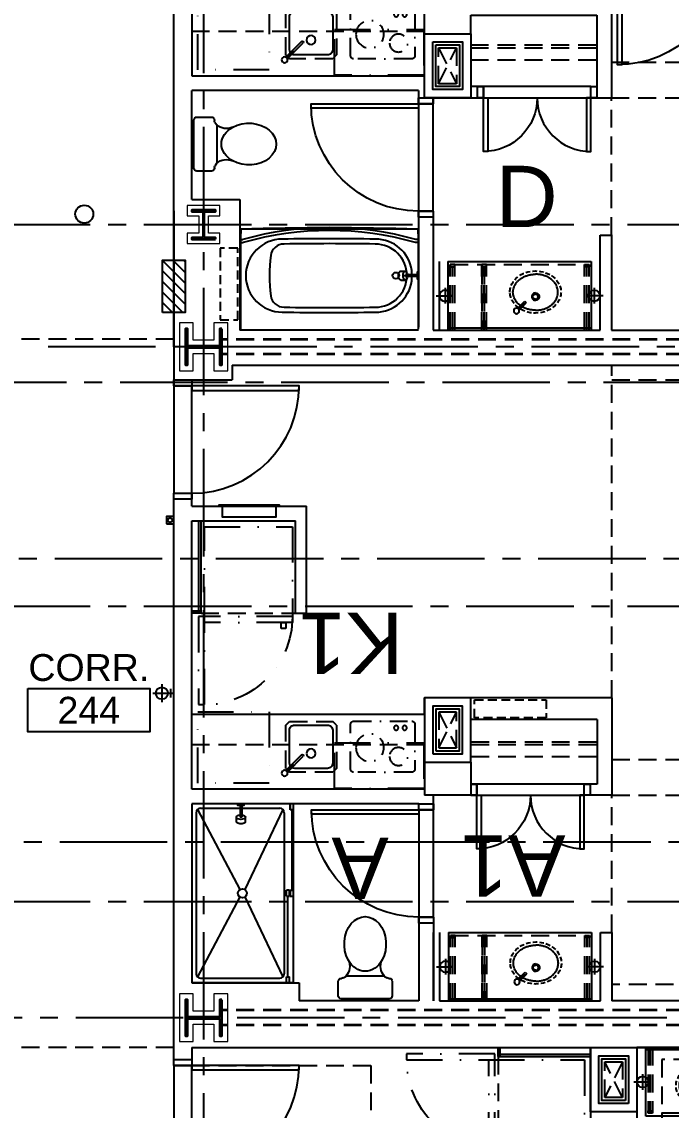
# Model space of a CAD drawing. Header units: inches. Extents: x -3700 to 348, y -844 to 2341.
# Drawn here: x -326.9 to -109.3, y 308 to 673 of the extents above; entities that cross this region are included whole.
import ezdxf
from ezdxf.enums import TextEntityAlignment as Align

# ---------------------------------------------------------------- set-up
doc = ezdxf.new("R2010")
doc.units = ezdxf.units.IN
doc.header["$LTSCALE"] = 48
doc.header["$MEASUREMENT"] = 0
for name, pattern in [('CENTER2', [1.125, 0.75, -0.125, 0.125, -0.125]), ('DASHDOT2', [0.5, 0.25, -0.125, 0, -0.125]), ('HIDDEN', [0.375, 0.25, -0.125]), ('HIDDEN2', [0.1875, 0.125, -0.0625]), ('PHANTOM2', [1.25, 0.625, -0.125, 0.125, -0.125, 0.125, -0.125])]:
    doc.linetypes.add(name, pattern=pattern)
doc.layers.get('0').update_dxf_attribs({"color": 253})
doc.layers.get('Defpoints').update_dxf_attribs({"color": 253})
for name, color, linetype in [('A-Clng Mtd Light Fixture', 253, 'Continuous'), ('A-Door', 253, 'Continuous'), ('A-Door-Head', 253, 'Continuous'), ('A-Eqpm', 253, 'Continuous'), ('A-Eqpm-NIC', 253, 'DASHDOT2'), ('A-Flor-ADA', 253, 'PHANTOM2'), ('A-Flor-Case', 253, 'Continuous'), ('A-Flor-Case-Hidden', 253, 'HIDDEN2'), ('A-Flor-Outline', 253, 'Continuous'), ('A-Flor-Ovhd', 253, 'HIDDEN2'), ('A-Flor-Pfix', 253, 'Continuous'), ('A-Flor-Soffit', 253, 'HIDDEN2'), ('A-Flor-Spcl', 253, 'Continuous'), ('A-Flor-Wall Mtd Fixture', 253, 'Continuous'), ('A-Grid(3-32)', 253, 'CENTER2'), ('A-HVAC', 253, 'HIDDEN2'), ('A-Tag-Rm(3-32)', 253, 'Continuous'), ('A-Wall-Full', 253, 'Continuous')]:
    doc.layers.add(name, color=color, linetype=linetype)
for name, color, linetype, lineweight in [('A-Detl-Hatch', 253, 'Continuous', 18), ('S-Detl-Hatch', 253, 'Continuous', 18), ('S-Detl-Wide', 253, 'Continuous', 35)]:
    doc.layers.add(name, color=color, linetype=linetype, lineweight=lineweight)
doc.layers.add('G-Anno-View', color=253, linetype='Continuous', lineweight=18, plot=False)
doc.styles.add('G1DIM', font='arial.ttf')
doc.styles.get("Standard").update_dxf_attribs({"font": 'arial.ttf'})

# ---------------------------------------------------------------- blocks, each defined once
blk = doc.blocks.new('*U10')
at = {"layer": 'A-Detl-Hatch'}
h = blk.add_hatch(dxfattribs=at)
h.set_pattern_fill('ANSI32', color=256, scale=6, style=0)
h.set_pattern_definition([(45, (0, -6.06), (-1.591, 1.591), []), (45, (1.0607, -6.06), (-1.591, 1.591), [])])
edge = h.paths.add_edge_path()
edge.add_line((6, -12.12), (6, -11.515))
edge.add_line((6, -11.515), (0.795, -11.515))
edge.add_arc((0.795, -10.915), 0.6, 180, 270, ccw=False)
edge.add_line((0.195, -10.915), (0.195, -1.205))
edge.add_arc((0.795, -1.205), 0.6, 90, 180, ccw=False)
edge.add_line((0.795, -0.605), (6, -0.605))
edge.add_line((6, -0.605), (6, 0))
edge.add_line((6, 0), (-6, 0))
edge.add_line((-6, 0), (-6, -0.605))
edge.add_line((-6, -0.605), (-0.795, -0.605))
edge.add_arc((-0.795, -1.205), 0.6, 0, 90, ccw=False)
edge.add_line((-0.195, -1.205), (-0.195, -10.915))
edge.add_arc((-0.795, -10.915), 0.6, 270, 360, ccw=False)
edge.add_line((-0.795, -11.515), (-6, -11.515))
edge.add_line((-6, -11.515), (-6, -12.12))
edge.add_line((-6, -12.12), (6, -12.12))
at = {"color": 0, "linetype": 'ByBlock'}
blk.add_lwpolyline([(6, -12.12), (6, -11.515), (0.795, -11.515, -0.4142136), (0.195, -10.915), (0.195, -1.205, -0.4142136), (0.795, -0.605), (6, -0.605), (6, 0), (-6, 0), (-6, -0.605), (-0.795, -0.605, -0.4142136), (-0.195, -1.205), (-0.195, -10.915, -0.4142136), (-0.795, -11.515), (-6, -11.515), (-6, -12.12)], format="xyb", close=True, dxfattribs=at)
blk = doc.blocks.new('W12X65')
at = {"layer": 'S-Detl-Hatch'}
blk.add_lwpolyline([(13860.59, -7310.28), (13860.59, -7305.67), (13854.79, -7305.67), (13854.79, -7298.76), (13860.59, -7298.76), (13860.59, -7294.16), (13844.59, -7294.16), (13844.59, -7298.76), (13850.4, -7298.76), (13850.4, -7305.67), (13844.59, -7305.67), (13844.59, -7310.28)], close=True, dxfattribs=at)
at = {"layer": 'S-Detl-Wide'}
blk.add_blockref('*U10', (13852.59, -7296.16), dxfattribs=at)
blk = doc.blocks.new('2ND FLOOR - STRUCTURAL GRID')
at = {"layer": 'A-Grid(3-32)'}
for p, q in [((11418.5, -7426.01), (11418.5, -9409.77)), ((8104.5, -8592.75), (11912.5, -8592.75)), ((11888.38, -8633.75), (11365.95, -8633.75)), ((11912.5, -8645.75), (8104.5, -8645.75)), ((8128.61, -8704.75), (11888.38, -8704.75)), ((8104.5, -8720.75), (11912.5, -8720.75)), ((8130.3, -8799.75), (11886.7, -8799.75)), ((8104.5, -8819.75), (11912.5, -8819.75)), ((11897.69, -8858.75), (8119.31, -8858.75))]:
    blk.add_line(p, q, dxfattribs=at)
at = {"layer": 'S-Detl-Wide', "linetype": 'HIDDEN2'}
for p, q in [((11678.44, -8631.25), (11424.56, -8631.25)), ((11678.44, -8636.25), (11424.56, -8636.25)), ((11678.44, -8856.25), (11424.56, -8856.25)), ((11678.44, -8861.25), (11424.56, -8861.25))]:
    blk.add_line(p, q, dxfattribs=at)
at = {"rotation": 90}
for p in [(4116.28, -22486.34), (4116.28, -22711.34)]:
    blk.add_blockref('W12X65', p, dxfattribs=at)
blk = doc.blocks.new('*U9')
at = {"layer": 'A-Detl-Hatch'}
h = blk.add_hatch(dxfattribs=at)
h.set_pattern_fill('ANSI32', color=256, scale=6, style=0)
h.set_pattern_definition([(45, (0, -4.865), (-1.591, 1.591), []), (45, (1.0607, -4.865), (-1.591, 1.591), [])])
edge = h.paths.add_edge_path()
edge.add_line((3.98, -9.73), (3.98, -9.295))
edge.add_line((3.98, -9.295), (0.645, -9.295))
edge.add_arc((0.645, -8.795), 0.5, 180, 270, ccw=False)
edge.add_line((0.145, -8.795), (0.145, -0.935))
edge.add_arc((0.645, -0.935), 0.5, 90, 180, ccw=False)
edge.add_line((0.645, -0.435), (3.98, -0.435))
edge.add_line((3.98, -0.435), (3.98, 0))
edge.add_line((3.98, 0), (-3.98, 0))
edge.add_line((-3.98, 0), (-3.98, -0.435))
edge.add_line((-3.98, -0.435), (-0.645, -0.435))
edge.add_arc((-0.645, -0.935), 0.5, 0, 90, ccw=False)
edge.add_line((-0.145, -0.935), (-0.145, -8.795))
edge.add_arc((-0.645, -8.795), 0.5, -90, 0, ccw=False)
edge.add_line((-0.645, -9.295), (-3.98, -9.295))
edge.add_line((-3.98, -9.295), (-3.98, -9.73))
edge.add_line((-3.98, -9.73), (3.98, -9.73))
at = {"color": 0, "linetype": 'ByBlock'}
blk.add_lwpolyline([(3.98, -9.73), (3.98, -9.295), (0.645, -9.295, -0.4142136), (0.145, -8.795), (0.145, -0.935, -0.4142136), (0.645, -0.435), (3.98, -0.435), (3.98, 0), (-3.98, 0), (-3.98, -0.435), (-0.645, -0.435, -0.4142136), (-0.145, -0.935), (-0.145, -8.795, -0.4142136), (-0.645, -9.295), (-3.98, -9.295), (-3.98, -9.73)], format="xyb", close=True, dxfattribs=at)
blk = doc.blocks.new('W10X33')
at = {"layer": 'S-Detl-Hatch'}
blk.add_lwpolyline([(13773.28, -7309.78), (13773.28, -7306.34), (13769.45, -7306.34), (13769.45, -7300.48), (13773.28, -7300.48), (13773.28, -7297.05), (13762.32, -7297.05), (13762.32, -7300.48), (13766.16, -7300.48), (13766.16, -7306.34), (13762.32, -7306.34), (13762.32, -7309.78)], close=True, dxfattribs=at)
at = {"layer": 'S-Detl-Wide'}
blk.add_blockref('*U9', (13767.8, -7298.55), dxfattribs=at)
blk = doc.blocks.new('kitchen faucet')
for p, q in [((0.93, 0.38), (8.38, 0.38)), ((1, 0.12), (4, 0.12)), ((4, -0.12), (4, 0.12)), ((0.93, -0.38), (8.38, -0.38)), ((1, -0.12), (4, -0.12))]:
    blk.add_line(p, q)
blk.add_circle((0, 0), 1)
blk.add_arc((8.38, 0), 0.375, 270, 90)
blk = doc.blocks.new('kitchen sink')
blk.add_lwpolyline([(-14.94, -6.97, 0.143329), (-14, -7.25), (-3, -7.25, 0.414214), (-1.25, -5.5), (-1.25, 5.5, 0.414214), (-3, 7.25), (-14, 7.25, 0.414214), (-15.75, 5.5), (-15.75, -5.5, 0.143329), (-15.47, -6.44, 0.143329)], format="xyb")
blk.add_circle((-10.75, 0), 1.5)
at = {"layer": 'A-Flor-Case-Hidden'}
for p, q in [((-15.75, 8.5), (-17, 7.25)), ((-1.25, 8.5), (0, 7.25)), ((-16.64, -7.61), (-17, -7.25)), ((-1.25, -8.5), (0, -7.25)), ((-15.75, -8.5), (-16.11, -8.14))]:
    blk.add_line(p, q, dxfattribs=at)
for points in [[(-1.25, 8.5), (-15.75, 8.5)], [(-17, 7.25), (-17, -7.25)], [(0, -7.25), (0, 7.25)], [(-15.75, -8.5), (-1.25, -8.5)]]:
    blk.add_lwpolyline(points, dxfattribs=at)
at = {"rotation": 45.00000000000001}
blk.add_blockref('kitchen faucet', (-17.38, -8.88), dxfattribs=at)
blk = doc.blocks.new('cooktop')
at = {"ltscale": 0.5}
blk.add_lwpolyline([(-7.56, -21.5), (7.56, -21.5, 0.414214), (8.56, -20.5), (8.56, -1, 0.414214), (7.56, 0), (-7.56, 0, 0.414214), (-8.56, -1), (-8.56, -20.5, 0.414214)], format="xyb", close=True, dxfattribs=at)
for centre, radius in [((-3.27, -5.47), 3), ((6.32, -3.4), 0.75), ((6.32, -6.24), 0.75), ((-0.31, -15.05), 4.66)]:
    blk.add_circle(centre, radius, dxfattribs=at)
blk = doc.blocks.new('refrigerator')
blk.add_line((-30.125, 0), (-30.125, -29.5))
for points in [[(-32.125, -29.5), (0, -29.5), (0, 0), (-32.125, 0)], [(-34.125, -3.75), (-32.125, -3.75), (-32.125, -2.25), (-34.125, -2.25)], [(-59.625, -31.5), (-59.625, -29.5), (-30.125, -29.5), (-30.125, -31.5)]]:
    blk.add_lwpolyline(points, close=True)
blk.add_arc((-30.125, -29.5), 29.5, 90, 183.88744)
blk = doc.blocks.new('fridge cubby')
at = {"layer": 'A-Flor-Case'}
for p, q in [((-31, -31.5), (0, -31.5)), ((-31, -31.5), (-31, -34.5)), ((-30.25, -31.5), (-30.25, -34.5)), ((-30.25, -32.25), (0, -32.25))]:
    blk.add_line(p, q, dxfattribs=at)
at = {"layer": 'A-Flor-Ovhd'}
blk.add_line((-31, -31.5), (-31, 0.125), dxfattribs=at)
at = {"layer": 'A-Eqpm-NIC'}
blk.add_blockref('refrigerator', (-2, -0.875), dxfattribs=at)
blk = doc.blocks.new('ADA Kitchen')
at = {"layer": 'A-Eqpm-NIC'}
for points in [[(60.5, -8), (60.5, -32), (36.5, -32), (36.5, -8)], [(147.69, -14.93), (147.69, -30.18), (117.81, -30.18), (117.81, -14.93)]]:
    blk.add_lwpolyline(points, close=True, dxfattribs=at)
at = {"layer": 'A-Flor-Case'}
for p, q in [((34.5, -31), (34.5, -6)), ((116.25, -31), (116.25, -6)), ((117.75, -31), (117.75, -6)), ((147.75, -31), (147.75, -6)), ((149.25, -31), (149.25, -6)), ((34.5, -31), (149.25, -31))]:
    blk.add_line(p, q, dxfattribs=at)
at = {"layer": 'A-Flor-Case-Hidden'}
for p, q in [((61, -31), (61, -6)), ((61.75, -31), (61.75, -6))]:
    blk.add_line(p, q, dxfattribs=at)
at = {"layer": 'A-Flor-Ovhd'}
for q in [(34.5, -6), (116.25, -21)]:
    blk.add_line((34.5, -21), q, dxfattribs=at)
at = {"layer": 'A-Wall-Full'}
for p, q in [((0, 0), (34.5, 0)), ((0, -31), (0, 0)), ((34.5, -6), (34.5, 0)), ((34.5, -6), (149.25, -6))]:
    blk.add_line(p, q, dxfattribs=at)
at = {"extrusion": (0, 0, -1), "zscale": -1, "rotation": 90}
blk.add_blockref('fridge cubby', (-34.5, 0), dxfattribs=at)
at = {"layer": 'A-Eqpm-NIC', "extrusion": (0, 0, -1), "zscale": -1, "rotation": 270}
blk.add_blockref('cooktop', (-93.25, -20.25), dxfattribs=at)
at = {"layer": 'A-Flor-Pfix', "extrusion": (0, 0, -1), "zscale": -1, "rotation": 270}
blk.add_blockref('kitchen sink', (-71, -28.75), dxfattribs=at)
blk = doc.blocks.new('36in door')
blk.add_lwpolyline([(-1.5, -36), (0, -36), (0, 0), (-1.5, 0)], close=True)
blk.add_arc((0, 0), 36, 180, 270)
blk = doc.blocks.new('Toiliet American Std Cadet Pro')
for p, q in [((0, 8.06), (0, -8.06)), ((5.84, 9.06), (1, 9.06)), ((6.84, 7.9), (6.84, 8.06)), ((7.53, 6.52), (7, 7.36)), ((7.69, -5.98), (7.69, 5.98)), ((7, -7.36), (7.53, -6.52)), ((1, -9.06), (5.84, -9.06)), ((6.84, -8.06), (6.84, -7.9))]:
    blk.add_line(p, q)
for centre, radius, start, end in [((1, 8.06), 1, 90, 180), ((5.84, 8.06), 1, 0, 90), ((7.84, 7.9), 1, 180, 212.4157), ((6.69, 5.98), 1, 0, 32.4157), ((10.89, 10.1), 4.91, 226.8784, 295.5831), ((10.89, -10.1), 4.91, 64.417, 133.1217), ((6.69, -5.98), 1, 327.5844, 0), ((1, -8.06), 1, 180, 270), ((5.84, -8.06), 1, 270, 0), ((7.84, -7.9), 1, 147.5844, 180)]:
    blk.add_arc(centre, radius, start, end)
for start_param, end_param in [(4.086017, 8.480354), (2.197169, 4.086017)]:
    blk.add_ellipse((18.39, 0), major_axis=(9.17, 0), ratio=0.762999, start_param=start_param, end_param=end_param)
blk = doc.blocks.new('22in door')
blk.add_lwpolyline([(0, -22), (1.5, -22), (1.5, 0), (0, 0)], close=True)
blk.add_arc((0, 0), 22, 270, 0)
blk = doc.blocks.new('wall sconce')
for p, q in [((-1, 0), (4.625, 0)), ((2, -2.625), (2, 2.625))]:
    blk.add_line(p, q)
blk.add_circle((2, 0), 1.875)
blk = doc.blocks.new('sink1915rear')
for p, q in [((-6, -4.54), (-3.61, -6.94)), ((-5.78, -4.41), (-3.96, -6.23)), ((-5.6, -4.24), (-3.78, -6.05)), ((-5.47, -4.01), (-3.08, -6.41)), ((-3.96, -6.23), (-3.78, -6.05)), ((-3.61, -6.94), (-3.08, -6.41))]:
    blk.add_line(p, q)
blk.add_circle((-6.35, -3.67), 0.938)
for points, knots in [([(-5.07, -5.48), (-5.16, -5.54), (-5.5, -5.8), (-6.03, -6.29), (-6.6, -6.99), (-7.03, -7.71), (-7.32, -8.45), (-7.5, -9.2), (-7.56, -9.95), (-7.5, -10.7), (-7.32, -11.45), (-7.03, -12.19), (-6.6, -12.91), (-6.03, -13.61), (-5.33, -14.26), (-4.48, -14.84), (-3.5, -15.33), (-2.41, -15.7), (-1.23, -15.95), (-0.41, -15.98), (0, -15.99)], [5.387657, 5.387657, 5.387657, 5.387657, 5.72094, 6.671915, 7.55893, 8.391939, 9.182354, 9.943851, 10.690053, 11.436458, 12.198524, 12.989815, 13.823917, 14.712127, 15.664288, 16.687236, 17.780855, 18.938437, 20.147416, 21.38303, 21.38303, 21.38303, 21.38303]), ([(0, -3.91), (-0.41, -3.93), (-1.23, -3.96), (-2.41, -4.2), (-3.48, -4.57), (-4.13, -4.89), (-4.43, -5.06)], [0, 0, 0, 0, 1.238365, 2.448444, 3.606048, 4.621257, 4.621257, 4.621257, 4.621257])]:
    blk.add_open_spline(points, degree=3, knots=knots)
for points in [[(0, -9.7), (-0.48, -9.61), (-0.88, -9.34), (-1.15, -8.93), (-1.25, -8.45), (-1.15, -7.97), (-0.88, -7.57), (-0.48, -7.3), (0, -7.2)], [(0, -3.91), (1.24, -3.99), (2.42, -4.23), (3.52, -4.61), (4.49, -5.1), (5.33, -5.68), (6.03, -6.32), (6.59, -7.01), (7.01, -7.73), (7.31, -8.46), (7.48, -9.21), (7.54, -9.95), (7.48, -10.69), (7.31, -11.44), (7.01, -12.17), (6.59, -12.89), (6.03, -13.58), (5.33, -14.22), (4.49, -14.81), (3.51, -15.3), (2.42, -15.67), (1.23, -15.91), (0, -15.99)], [(0, -9.7), (0.48, -9.61), (0.88, -9.34), (1.15, -8.93), (1.25, -8.45), (1.15, -7.97), (0.88, -7.57), (0.48, -7.3), (0, -7.2)], [(0, -7.58), (-0.33, -7.64), (-0.62, -7.83), (-0.81, -8.12), (-0.87, -8.45), (-0.81, -8.79), (-0.62, -9.07), (-0.33, -9.26), (0, -9.33)], [(0, -7.58), (0.33, -7.64), (0.62, -7.83), (0.81, -8.12), (0.88, -8.45), (0.81, -8.79), (0.62, -9.07), (0.33, -9.26), (0, -9.33)]]:
    blk.add_spline(points, degree=3)
at = {"layer": 'A-Flor-Case-Hidden', "linetype": 'HIDDEN2', "ltscale": 0.25, "extrusion": (0, 0, -1)}
blk.add_ellipse((0, -10.01), major_axis=(-8.56, 0), ratio=0.824818, dxfattribs=at)
blk = doc.blocks.new('41in Std Vanity')
at = {"layer": 'A-Flor-Case'}
for p, q in [((23, 53), (0, 53)), ((0.75, 5), (0.75, 53)), ((23, 5), (23, 53)), ((23, 5), (0, 5))]:
    blk.add_line(p, q, dxfattribs=at)
at = {"layer": 'A-Flor-Case-Hidden'}
for p, q in [((0, 52.25), (22, 52.25)), ((0, 51.5), (21.25, 51.5)), ((22, 5.75), (22, 52.125)), ((0, 50.75), (21.25, 50.75)), ((0, 17.875), (21.25, 17.875)), ((0, 17.125), (21.25, 17.125)), ((0, 16.375), (22, 16.375)), ((21.25, 17.125), (0.75, 17.125)), ((21.25, 16.375), (0.75, 16.375)), ((0, 7.25), (21.25, 7.25)), ((0, 6.5), (21.25, 6.5)), ((0, 5.75), (22, 5.75))]:
    blk.add_line(p, q, dxfattribs=at)
for points in [[(21.25, 50.75), (22, 50.75), (22, 52.25), (21.25, 52.25)], [(21.25, 17.875), (22, 17.875), (22, 16.375), (21.25, 16.375)], [(21.25, 7.25), (22, 7.25), (22, 5.75), (21.25, 5.75)]]:
    blk.add_lwpolyline(points, close=True, dxfattribs=at)
at = {"layer": 'A-Wall-Full'}
for p, q in [((0, 2), (0, 56)), ((0, 56), (23, 56)), ((23, 2), (0, 2))]:
    blk.add_line(p, q, dxfattribs=at)
at = {"layer": 'A-Flor-Pfix', "rotation": 90}
blk.add_blockref('sink1915rear', (2.736, 34.312), dxfattribs=at)
at = {"layer": 'A-Flor-Wall Mtd Fixture', "xscale": -1, "rotation": 90}
blk.add_blockref('wall sconce', (11.5, 56), dxfattribs=at)
at = {"layer": 'A-Flor-Wall Mtd Fixture', "rotation": 90}
blk.add_blockref('wall sconce', (11.5, 2), dxfattribs=at)
blk = doc.blocks.new('Single 12x6 HVAC Shaft')
at = {"layer": 'A-Flor-Outline'}
blk.add_lwpolyline([(3.75, 17.75), (11.75, 17.75), (11.75, 3.75), (3.75, 3.75)], close=True, dxfattribs=at)
at = {"layer": 'A-HVAC'}
for p, q in [((4.75, 16.75), (10.75, 4.75)), ((4.75, 4.75), (10.75, 16.75))]:
    blk.add_line(p, q, dxfattribs=at)
blk.add_lwpolyline([(4.75, 16.75), (10.75, 16.75), (10.75, 4.75), (4.75, 4.75)], close=True, dxfattribs=at)
at = {"layer": 'A-Wall-Full'}
for points in [[(0, 21.5), (15.5, 21.5), (15.5, 0), (0, 0)], [(2.75, 18.75), (12.75, 18.75), (12.75, 2.75), (2.75, 2.75)]]:
    blk.add_lwpolyline(points, close=True, dxfattribs=at)
blk = doc.blocks.new('shower head')
for p, q in [((0.5, 0.25), (4.48, 0.25)), ((6.04, 1.5), (4.5, 1.5)), ((0.5, -0.25), (4.48, -0.25)), ((6.02, -1.5), (4.49, -1.5))]:
    blk.add_line(p, q)
blk.add_lwpolyline([(0, -1.12), (0.5, -1.12), (0.5, 1.12), (0, 1.12)], close=True)
at = {"extrusion": (0, 0, -1)}
for centre, start_param, end_param in [((4.5, 0), 4.878708, 10.826996), ((6.02, 0), 6.265998, 9.430839)]:
    blk.add_ellipse(centre, major_axis=(0, 1.5), ratio=0.483735, start_param=start_param, end_param=end_param, dxfattribs=at)
blk.add_open_spline([(4.48, 0.25), (4.49, 0.2), (4.49, 0.16), (4.49, 0.11), (4.5, 0.04), (4.5, -0.04), (4.49, -0.11), (4.49, -0.16), (4.49, -0.21), (4.48, -0.25)], degree=3, knots=[7.6339989, 7.6339989, 7.6339989, 7.6339989, 7.7552894, 7.7552894, 7.7552894, 7.9540134, 7.9540134, 7.9540134, 8.074038, 8.074038, 8.074038, 8.074038])
blk = doc.blocks.new('HAND HELD HEAD')
for p, q in [((-6.04, 1.5), (-4.5, 1.5)), ((-2, 0.25), (-4.48, 0.25)), ((0, 0.25), (-0.86, 0.25)), ((-6.02, -1.5), (-4.49, -1.5)), ((-1.98, -0.25), (-4.48, -0.25)), ((0, -0.25), (-0.88, -0.25))]:
    blk.add_line(p, q)
blk.add_circle((-1.43, 0.02), 0.612)
for centre, major_axis, ratio, start_param, end_param in [((-6.02, 0), (0, 1.5), 0.483735, -0.017187, 3.147653), ((-4.5, 0), (0, 1.5), 0.483735, -1.404478, 4.543811), ((-3.25, 0.45), (-0.6, -1.95), 0.599472, 1.650919, 4.417675)]:
    blk.add_ellipse(centre, major_axis=major_axis, ratio=ratio, start_param=start_param, end_param=end_param)
for points, knots in [([(-4.48, 0.25), (-4.49, 0.2), (-4.49, 0.16), (-4.49, 0.11), (-4.5, 0.04), (-4.5, -0.04), (-4.49, -0.11), (-4.49, -0.16), (-4.49, -0.21), (-4.48, -0.25)], [7.6339989, 7.6339989, 7.6339989, 7.6339989, 7.7552894, 7.7552894, 7.7552894, 7.9540134, 7.9540134, 7.9540134, 8.074038, 8.074038, 8.074038, 8.074038]), ([(-2.29, 0.25), (-2.29, 0.28), (-2.28, 0.31), (-2.18, 0.7), (-2.16, 1.06), (-2.24, 1.59), (-2.32, 1.78), (-2.5, 2.05), (-2.61, 2.13), (-2.83, 2.2), (-2.97, 2.2), (-3.27, 2.08), (-3.44, 1.96), (-3.75, 1.63), (-3.9, 1.41), (-4.02, 1.15), (-4.02, 1.15), (-4.03, 1.14)], [7.900192, 7.900192, 7.900192, 7.900192, 7.953431, 7.953431, 8.532748, 8.532748, 8.976966, 8.976966, 9.421184, 9.421184, 9.865402, 9.865402, 10.30962, 10.30962, 10.753837, 10.753837, 10.765794, 10.765794, 10.765794, 10.765794])]:
    blk.add_open_spline(points, degree=3, knots=knots)
at = {"layer": 'Defpoints'}
blk.add_line((0, 0.25), (0, -0.25), dxfattribs=at)
blk = doc.blocks.new('42grabbarplan')
blk.add_line((1, 44.25), (0.75, 44.25))
for points in [[(0.5, 45, 0), (0, 45, 0)], [(0.75, 44.75, 0), (0.5, 45, 0)], [(0.75, 44.75, 0), (0.75, 42.25, 0)], [(0.5, 42, 0), (0, 42, 0)], [(0.75, 42.25, 0), (0.5, 42, 0)], [(1, 42.75, 0), (0.75, 42.75, 0)], [(1.5, 2.75, 0), (1.5, 42.25, 0)], [(3, 42.25, 0), (3, 2.75, 0)], [(0, 3, 0), (0.5, 3, 0)], [(0.5, 0, 0), (0, 0, 0)], [(0.75, 2.75, 0), (0.5, 3, 0)], [(0.75, 0.25, 0), (0.5, 0, 0)], [(0.75, 2.75, 0), (0.75, 0.25, 0)], [(0.75, 2.25, 0), (1, 2.25, 0)], [(1, 0.75, 0), (0.75, 0.75, 0)]]:
    blk.add_polyline3d(points)
for centre, radius, start, end in [((1, 42.25), 2, 0, 90), ((1, 42.25), 0.5, 0, 90), ((1, 2.75), 2, 270, 0), ((1, 2.75), 0.5, 270, 0)]:
    blk.add_arc(centre, radius, start, end)
blk = doc.blocks.new('24grabbarplan')
blk.add_line((1, 26.25), (0.75, 26.25))
for points in [[(0.5, 27, 0), (0, 27, 0)], [(0.75, 26.75, 0), (0.5, 27, 0)], [(0.75, 26.75, 0), (0.75, 24.25, 0)], [(0.5, 24, 0), (0, 24, 0)], [(0.75, 24.25, 0), (0.5, 24, 0)], [(1, 24.75, 0), (0.75, 24.75, 0)], [(1.5, 2.75, 0), (1.5, 24.25, 0)], [(3, 24.25, 0), (3, 2.75, 0)], [(0, 3, 0), (0.5, 3, 0)], [(0.5, 0, 0), (0, 0, 0)], [(0.75, 2.75, 0), (0.5, 3, 0)], [(0.75, 0.25, 0), (0.5, 0, 0)], [(0.75, 2.75, 0), (0.75, 0.25, 0)], [(0.75, 2.25, 0), (1, 2.25, 0)], [(1, 0.75, 0), (0.75, 0.75, 0)]]:
    blk.add_polyline3d(points)
for centre, radius, start, end in [((1, 24.25), 2, 0, 90), ((1, 24.25), 0.5, 0, 90), ((1, 2.75), 0.5, 270, 0), ((1, 2.75), 2, 270, 0)]:
    blk.add_arc(centre, radius, start, end)
blk = doc.blocks.new('grabbarsideelev')
for p, q in [((2.25, 2.21), (0.25, 2.21)), ((2.25, 0.71), (0.25, 0.71))]:
    blk.add_line(p, q)
blk.add_lwpolyline([(0, 3), (0.25, 3), (0.25, 0), (0, 0)])
blk.add_circle((2.25, 1.46), 0.75)
blk = doc.blocks.new('ADA ROLL-IN SHWR')
at = {"layer": 'A-Flor-Pfix'}
for p, q in [((4.01, -11), (0.01, 0)), ((8.01, -11), (60, 0)), ((4.01, -11), (4.01, -12.75)), ((4.01, -11), (8.01, -11)), ((4.01, -13.25), (4.01, -15)), ((8.01, -11), (8.01, -15)), ((4.01, -15), (0.01, -26)), ((4.01, -15), (8.01, -15)), ((8.01, -15), (60, -26)), ((0, -26), (60, -26))]:
    blk.add_line(p, q, dxfattribs=at)
for points in [[(0, -30), (60, -30), (60, 0), (0, 0)], [(20.51, -1), (27.51, -1), (27.51, 0), (20.51, 0)], [(39.51, -1), (32.51, -1), (32.51, 0), (39.51, 0)]]:
    blk.add_lwpolyline(points, close=True, dxfattribs=at)
blk.add_lwpolyline([(0.51, -30), (0.51, -0.5), (59.5, -0.5), (59.5, -30)], dxfattribs=at)
at = {"layer": 'A-Flor-Spcl', "linetype": 'HIDDEN2'}
for p, q in [((0.03, -27.5), (60.02, -27.5)), ((0.03, -28.5), (60.02, -28.5))]:
    blk.add_line(p, q, dxfattribs=at)
at = {"layer": 'A-Flor-Spcl'}
for points in [[(6.02, 0), (0.02, -6), (0.02, 0), (6.02, 0)], [(53.99, 0), (59.99, -6), (59.99, 0), (53.99, 0)]]:
    blk.add_lwpolyline(points, close=True, dxfattribs=at)
at = {"layer": 'A-Flor-Spcl', "linetype": 'HIDDEN2'}
blk.add_lwpolyline([(59.99, -26), (46.99, -26, -0.414214), (44.99, -24), (44.99, -17, 0.414214), (42.99, -15), (39.99, -15, -0.414214), (37.99, -13), (37.99, -2, -0.414214), (39.99, 0), (59.99, 0), (59.99, -26), (46.99, -26)], format="xyb", dxfattribs=at)
at = {"layer": 'Defpoints'}
blk.add_line((60, 0), (60, -32), dxfattribs=at)
at = {"layer": 'A-Flor-Pfix', "rotation": 90}
blk.add_blockref('HAND HELD HEAD', (44, 0), dxfattribs=at)
at = {"layer": 'A-Flor-Pfix'}
blk.add_blockref('shower head', (0.51, -13), dxfattribs=at)
at = {"layer": 'A-Flor-Spcl', "rotation": 270}
blk.add_blockref('42grabbarplan', (7.51, 0), dxfattribs=at)
at = {"layer": 'A-Flor-Spcl'}
for name, p in [('24grabbarplan', (0.51, -29)), ('grabbarsideelev', (0, -28.96))]:
    blk.add_blockref(name, p, dxfattribs=at)
at = {"layer": 'A-Flor-Pfix', "char_height": 3.38, "width": 3.241, "attachment_point": 1, "style": 'G1DIM'}
for s, insert in [('D', (23.02, -2.25)), ('C', (34.63, -2.25))]:
    blk.add_mtext(s, dxfattribs=dict(at, insert=insert))
blk = doc.blocks.new('ADA 1BED BATH')
at = {"layer": 'A-Door'}
for points in [[(12.12, -124.62), (10.12, -124.62), (10.12, -119.75), (12.12, -119.75)], [(50.12, -124.62), (48.12, -124.62), (48.12, -119.75), (50.12, -119.75)], [(79, -124.62), (79, -120.87), (77, -120.87), (77, -124.62)], [(123, -124.62), (123, -120.87), (125, -120.87), (125, -124.62)]]:
    blk.add_lwpolyline(points, close=True, dxfattribs=at)
at = {"layer": 'A-Door-Head'}
for points in [[(12.12, -124.62), (48.12, -124.62), (48.12, -119.75), (12.12, -119.75)], [(79, -124.62), (79, -120.87), (123, -120.87), (123, -124.62)]]:
    blk.add_lwpolyline(points, close=True, dxfattribs=at)
at = {"layer": 'A-Flor-ADA', "linetype": 'HIDDEN2'}
for points in [[(23.84, -4), (23.84, -52), (51.84, -52), (51.84, -4)], [(66.05, -32), (136.37, -32), (136.37, -92), (66.05, -92)], [(76.37, -30.76), (136.37, -30.76), (136.37, -60.76), (76.37, -60.76)], [(12.12, -119.75), (12.12, -59.75), (66.12, -59.75), (66.12, -119.75)]]:
    blk.add_lwpolyline(points, close=True, dxfattribs=at)
blk.add_circle((47.6, -59.34), 30, dxfattribs=at)
at = {"layer": 'A-Flor-Case'}
for p, q in [((100.25, -111.87), (100.25, -96.87)), ((101, -111.87), (101, -96.87)), ((101, -111.87), (74, -111.87))]:
    blk.add_line(p, q, dxfattribs=at)
at = {"layer": 'A-Flor-Case-Hidden'}
for p, q in [((100.25, -107.87), (74, -107.87)), ((100.25, -108.87), (74, -108.87))]:
    blk.add_line(p, q, dxfattribs=at)
at = {"layer": 'A-Flor-Ovhd'}
for p, q in [((128, -107.87), (101, -107.87)), ((128, -108.87), (101, -108.87)), ((128, -111.87), (101, -111.87))]:
    blk.add_line(p, q, dxfattribs=at)
at = {"layer": 'A-Wall-Full'}
for p, q in [((15.5, 0), (15.51, -31.98)), ((71.5, 0), (71.51, -32)), ((76.38, 0), (76.38, -32)), ((76.38, 0), (136.37, 0)), ((136.37, 0), (136.37, -92)), ((3.75, -31.98), (3.74, -119.75)), ((3.75, -31.98), (15.51, -31.98)), ((71.51, -32), (76.38, -32)), ((69.12, -119.75), (69.12, -92)), ((136.37, -92), (69.12, -92)), ((74, -120.87), (74, -96.87)), ((128, -96.87), (74, -96.87)), ((128, -120.87), (128, -96.87)), ((12.12, -119.75), (3.74, -119.75)), ((12.12, -119.75), (12.12, -124.62)), ((69.12, -119.75), (48.12, -119.75)), ((48.12, -119.75), (48.12, -124.62)), ((79, -120.87), (74, -120.87)), ((79, -120.87), (79, -124.62)), ((128, -120.87), (123, -120.87)), ((123, -120.87), (123, -124.62)), ((12.12, -124.62), (2.12, -124.62)), ((79, -124.62), (48.12, -124.62)), ((127.75, -124.62), (123, -124.62))]:
    blk.add_line(p, q, dxfattribs=at)
at = {"rotation": 180}
blk.add_blockref('Single 12x6 HVAC Shaft', (15.5, 0), dxfattribs=at)
at = {"xscale": -1, "rotation": 90}
blk.add_blockref('41in Std Vanity', (71.5, 0), dxfattribs=at)
blk.add_blockref('ADA ROLL-IN SHWR', (76.38, 0))
at = {"layer": 'A-Door', "extrusion": (0, 0, -1), "xscale": -1, "zscale": -1, "rotation": 180}
blk.add_blockref('36in door', (-12.12, -119.75), dxfattribs=at)
at = {"layer": 'A-Door'}
blk.add_blockref('22in door', (79, -124.62), dxfattribs=at)
at = {"layer": 'A-Door', "xscale": -1}
blk.add_blockref('22in door', (123, -124.62), dxfattribs=at)
at = {"layer": 'A-Flor-Pfix', "rotation": 180.0001459485158}
blk.add_blockref('Toiliet American Std Cadet Pro', (135.61, -74), dxfattribs=at)
blk = doc.blocks.new('ADA King Suite')
at = {"layer": 'A-Door'}
blk.add_lwpolyline([(0, -9), (0, -7), (6, -7), (6, -9)], close=True, dxfattribs=at)
at = {"layer": 'A-Door-Head'}
blk.add_lwpolyline([(0, -9), (0, -45), (6, -45), (6, -9)], close=True, dxfattribs=at)
at = {"layer": 'A-Flor-ADA', "linetype": 'HIDDEN2'}
blk.add_lwpolyline([(6, -9), (66, -9), (66, -63), (6, -63)], close=True, dxfattribs=at)
at = {"layer": 'A-Wall-Full'}
for p, q in [((0, -9), (0, 0)), ((6, -3), (211.14, -3)), ((6, -3), (6, -9)), ((0, -9), (6, -9))]:
    blk.add_line(p, q, dxfattribs=at)
at = {"rotation": 270}
blk.add_blockref('ADA Kitchen', (139.64, -3), dxfattribs=at)
blk.add_blockref('ADA 1BED BATH', (139.64, -3))
at = {"layer": 'A-Door', "extrusion": (0, 0, -1), "xscale": -1, "zscale": -1, "rotation": 270}
blk.add_blockref('36in door', (-6, -9), dxfattribs=at)
blk = doc.blocks.new('Plumbing Chase')
at = {"layer": 'A-Flor-Outline', "linetype": 'HIDDEN2', "ltscale": 0.5}
blk.add_lwpolyline([(0.625, 0), (6.625, 0), (6.625, 24), (0.625, 24)], close=True, dxfattribs=at)
blk = doc.blocks.new('18in door')
blk.add_lwpolyline([(0, 0), (1.5, 0), (1.5, 18), (0, 18)], close=True)
blk.add_arc((0, 0), 18, 0, 90)
blk = doc.blocks.new('Studio Vanity and Closet Typ')
at = {"layer": 'A-Door'}
for points in [[(-50.51, -69), (-50.51, -72.75), (-52.51, -72.75), (-52.51, -69)], [(-14.51, -69), (-14.51, -72.75), (-12.51, -72.75), (-12.51, -69)]]:
    blk.add_lwpolyline(points, close=True, dxfattribs=at)
at = {"layer": 'A-Door-Head'}
blk.add_lwpolyline([(-50.5, -69), (-50.5, -72.75), (-14.5, -72.75), (-14.5, -69)], close=True, dxfattribs=at)
at = {"layer": 'A-Flor-Ovhd'}
for p, q in [((-12.63, -81.96), (-54.88, -81.96)), ((-12.63, -85.96), (-54.88, -85.96)), ((-12.63, -86.96), (-54.88, -86.96))]:
    blk.add_line(p, q, dxfattribs=at)
at = {"layer": 'A-Flor-Soffit'}
blk.add_line((-59.75, -23), (-59.75, -69), dxfattribs=at)
at = {"layer": 'A-Wall-Full'}
for p, q in [((-56, 0), (-56, -23)), ((0, 0), (0, -23)), ((-56, -23), (-59.75, -23)), ((-59.75, -69), (-50.5, -69)), ((-59.75, -101.63), (-59.75, -69)), ((-50.51, -69), (-50.51, -72.75)), ((-14.51, -69), (-14.51, -72.75)), ((-14.5, -69), (3, -69)), ((3, -101.63), (3, -69)), ((-54.88, -72.75), (-50.51, -72.75)), ((-54.88, -94.38), (-54.88, -72.75)), ((-12.51, -72.75), (-14.51, -72.75)), ((-12.5, -80.13), (-12.5, -72.75)), ((-54.88, -94.38), (-12.5, -94.38)), ((-59.75, -101.63), (3, -101.63))]:
    blk.add_line(p, q, dxfattribs=at)
at = {"xscale": -1}
for name, p, rotation in [('41in Std Vanity', (0, 0), 90), ('Plumbing Chase', (-37.75, -101.63), 270)]:
    blk.add_blockref(name, p, dxfattribs=dict(at, rotation=rotation))
blk.add_blockref('Single 12x6 HVAC Shaft', (3, -101.63), dxfattribs=at)
at = {"layer": 'A-Door'}
blk.add_blockref('18in door', (-50.51, -69), dxfattribs=at)
at = {"layer": 'A-Door', "xscale": -1}
blk.add_blockref('18in door', (-14.51, -69), dxfattribs=at)
at = {"layer": 'G-Anno-View', "insert": (-44.22, -34.95), "char_height": 20.581, "width": 161.6877, "attachment_point": 1, "style": 'G1DIM'}
blk.add_mtext('A1', dxfattribs=at)
blk = doc.blocks.new('Studio Kitchen 1')
at = {"layer": 'A-Eqpm'}
for points in [[(-28.25, -99.75), (-10.25, -99.75), (-10.25, -96.25), (-28.25, -96.25)], [(-29.25, -99.75), (-9.25, -99.75), (-9.25, -100.25), (-29.25, -100.25)]]:
    blk.add_lwpolyline(points, close=True, dxfattribs=at)
at = {"layer": 'A-Eqpm-NIC'}
for points in [[(-47.88, -5.13), (-47.88, -20.38), (-77.75, -20.38), (-77.75, -5.13)], [(-2, -6.88), (-2, -30.88), (-26, -30.88), (-26, -6.88)]]:
    blk.add_lwpolyline(points, close=True, dxfattribs=at)
at = {"layer": 'A-Flor-Case'}
for p, q in [((-78, -29.88), (0, -29.88)), ((-3.13, -63.88), (-3.13, -94.88)), ((-3.13, -63.88), (-0.13, -63.88)), ((-3.13, -64.63), (-0.13, -64.63)), ((-2.38, -64.63), (-2.38, -94.88))]:
    blk.add_line(p, q, dxfattribs=at)
at = {"layer": 'A-Flor-Ovhd'}
for p, q in [((0, -19.88), (-77.75, -19.88)), ((-3.13, -63.88), (-34.75, -63.88))]:
    blk.add_line(p, q, dxfattribs=at)
at = {"layer": 'A-Wall-Full'}
for p, q in [((-78, -4.88), (0, -4.88)), ((-78, -30.13), (-78, -4.88)), ((0, -4.88), (0, -94.88)), ((-34.75, -63.88), (-38.5, -63.88)), ((-38.5, -63.88), (-38.5, -99.75)), ((-34.75, -63.88), (-34.75, -94.88)), ((0, -94.88), (-34.75, -94.88)), ((0, -99.75), (-38.5, -99.75))]:
    blk.add_line(p, q, dxfattribs=at)
at = {"layer": 'A-Eqpm-NIC', "extrusion": (0, 0, -1), "zscale": -1, "rotation": 270}
for name, p in [('cooktop', (74.75, -19.13)), ('refrigerator', (33.75, -92.88))]:
    blk.add_blockref(name, p, dxfattribs=at)
at = {"layer": 'A-Flor-Pfix', "extrusion": (0, 0, -1), "zscale": -1, "rotation": 270}
blk.add_blockref('kitchen sink', (40, -27.63), dxfattribs=at)
at = {"layer": 'G-Anno-View', "insert": (-70.96, -43.5), "char_height": 20.581, "width": 161.6877, "attachment_point": 1, "style": 'G1DIM'}
blk.add_mtext('K1', dxfattribs=at)
blk = doc.blocks.new('shower door')
at = {"layer": 'A-Flor-Case'}
for p, q in [((-31, -1), (-31, 0)), ((-29, 0), (-31, 0)), ((-29, -1), (-29, 0)), ((0, 0), (-2, 0)), ((-2, 0), (-2, -1)), ((-59.99, -1.26), (-57.99, -1.26)), ((-59.99, -2.26), (-57.99, -2.26)), ((-57.99, -2.26), (-57.99, -1.26)), ((-57.99, -1.76), (-31, -1.76)), ((-29, -1), (-31, -1)), ((-31, -1.26), (-29, -1.26)), ((-31, -2.26), (-31, -1.26)), ((-31, -2.26), (-29, -2.26)), ((-2, -0.5), (-29, -0.5)), ((-29, -1.26), (-29, -2.26)), ((0, -1), (-2, -1)), ((-2, -1), (0, -1))]:
    blk.add_line(p, q, dxfattribs=at)
blk = doc.blocks.new('30x34 shower')
at = {"layer": 'A-Flor-Pfix'}
for p, q in [((0, -34), (0, 0)), ((60, 0), (0, 0)), ((60, -34), (60, 0)), ((1.5, -3), (1.5, -29.5)), ((28.75, -16.18), (1.94, -1.94)), ((57, -1.5), (3, -1.5)), ((58.06, -1.94), (31.25, -16.18)), ((58.5, -3), (58.5, -29.5)), ((28.75, -17.82), (1.94, -30.56)), ((58.06, -30.56), (31.25, -17.82)), ((57, -31), (3, -31)), ((60, -34), (0, -34))]:
    blk.add_line(p, q, dxfattribs=at)
blk.add_circle((30, -17), 1.5, dxfattribs=at)
for centre, start, end in [((3, -3), 90, 180), ((57, -3), 0, 90), ((3, -29.5), 180, 270), ((57, -29.5), 270, 0)]:
    blk.add_arc(centre, 1.5, start, end, dxfattribs=at)
at = {"xscale": -1, "rotation": 179.9999999999999}
blk.add_blockref('shower door', (60, -34), dxfattribs=at)
at = {"layer": 'A-Flor-Pfix', "rotation": 180.0000000001253}
blk.add_blockref('shower head', (60, -16.5), dxfattribs=at)
blk = doc.blocks.new('Studio Bath 2')
at = {"layer": 'A-Door'}
for points in [[(-81, -21.98), (-81, -19.98), (-76.12, -19.98), (-76.12, -21.98)], [(-81, -59.98), (-81, -57.98), (-76.12, -57.98), (-76.12, -59.98)]]:
    blk.add_lwpolyline(points, close=True, dxfattribs=at)
at = {"layer": 'A-Door-Head'}
blk.add_lwpolyline([(-81, -21.98), (-81, -57.98), (-76.12, -57.98), (-76.12, -21.98)], close=True, dxfattribs=at)
at = {"layer": 'A-Wall-Full'}
for p, q in [((-81, -22), (-81, 6.14)), ((-76.12, -22), (-76.12, 6.14)), ((-76.12, 6.14), (-36, 6.14)), ((-76.12, 6.14), (-36, 6.14)), ((-36, 0), (-36, 6.14)), ((0, 0), (-36, 0)), ((0, -60), (0, 0)), ((-81, -22), (-76.12, -22)), ((-81, -58), (-81, -62.86)), ((-76.12, -58), (-81, -58)), ((-76.12, -58), (-76.12, -60)), ((-76.12, -58), (-76.12, -60)), ((-76.12, -60), (0, -60))]:
    blk.add_line(p, q, dxfattribs=at)
at = {"layer": 'A-Door', "xscale": -1, "rotation": 90}
blk.add_blockref('36in door', (-76.12, -57.98), dxfattribs=at)
at = {"layer": 'A-Flor-Pfix', "xscale": -1, "rotation": 90}
blk.add_blockref('Toiliet American Std Cadet Pro', (-58.12, 5.4), dxfattribs=at)
at = {"layer": 'A-Flor-Pfix', "extrusion": (0, 0, -1), "xscale": -1, "zscale": -1, "rotation": 90}
blk.add_blockref('30x34 shower', (0, 0), dxfattribs=at)
at = {"layer": 'G-Anno-View', "insert": (-66.01, -28.04), "char_height": 20.58, "width": 161.6877, "attachment_point": 1, "style": 'G1DIM'}
blk.add_mtext('A', dxfattribs=at)
blk = doc.blocks.new('King Studio 2 -37')
at = {"layer": 'A-Door'}
for points in [[(188.58, 6), (186.58, 6), (186.58, 0), (188.58, 0)], [(226.58, 6), (224.58, 6), (224.58, 0), (226.58, 0)]]:
    blk.add_lwpolyline(points, close=True, dxfattribs=at)
at = {"layer": 'A-Door-Head'}
blk.add_lwpolyline([(188.58, 6), (224.58, 6), (224.58, 0), (188.58, 0)], close=True, dxfattribs=at)
at = {"layer": 'A-Flor-Soffit'}
for p, q in [((23.83, 266.44), (23.83, 146.75)), ((87.33, 146.75), (87.33, 266.44)), ((99.33, 146.75), (99.33, 266.44)), ((226.58, 146.75), (226.58, 247.37)), ((119.95, 146.75), (231.58, 146.75))]:
    blk.add_line(p, q, dxfattribs=at)
at = {"layer": 'A-Wall-Full'}
for p, q in [((18.33, 266.44), (18.33, 146.75)), ((231.58, 19.56), (231.58, 247.37)), ((41.33, 146.75), (18.33, 146.75)), ((114.35, 84), (119.95, 84)), ((231.58, 19.56), (226.58, 19.56)), ((226.58, 6), (226.58, 19.56)), ((184.22, 6), (188.58, 6)), ((188.58, 0), (188.58, 6)), ((224.58, 0), (224.58, 6)), ((226.58, 6), (224.58, 6)), ((5.58, 0), (188.58, 0)), ((229.58, 0), (224.58, 0)), ((283.33, 0), (224.58, 0))]:
    blk.add_line(p, q, dxfattribs=at)
at = {"xscale": -1, "rotation": 90}
for name, p in [('Studio Vanity and Closet Typ', (18.33, 87)), ('Studio Bath 2', (24.47, 6)), ('Studio Kitchen 1', (84.47, 6))]:
    blk.add_blockref(name, p, dxfattribs=at)
at = {"layer": 'A-Door', "xscale": -1, "rotation": 179.9999999998223}
blk.add_blockref('36in door', (224.58, 6), dxfattribs=at)
blk = doc.blocks.new('shower curtain rod')
for p, q in [((-59.75, 0), (-60, 0)), ((-59.75, -2.5), (-59.75, 0)), ((-0.25, 0), (0, 0)), ((-0.25, -2.5), (-0.25, 0)), ((-59.75, -2.5), (-60, -2.5)), ((-59.75, -0.75), (-58.86, -0.75)), ((-59.75, -1.75), (-59, -1.75)), ((-0.25, -0.75), (-1.14, -0.75)), ((-0.25, -1.75), (-1, -1.75)), ((-0.25, -2.5), (0, -2.5))]:
    blk.add_line(p, q)
for centre, radius, start, end in [((-30, 101.37), 107.12, 254.2934, 285.7066), ((-30, 101.34), 106.09, 254.2167, 285.7833)]:
    blk.add_arc(centre, radius, start, end)
blk = doc.blocks.new('tub plan')
for p, q in [((0.12, -32.25), (0.12, -0.31)), ((59.44, -0.12), (0.31, -0.12)), ((59.63, -32.25), (59.63, -0.31)), ((2.25, -16.5), (2.25, -20)), ((0.19, -33.86), (0.19, -32.36)), ((59.56, -33.86), (59.56, -32.36)), ((-0.07, -33.87), (59.81, -33.87))]:
    blk.add_line(p, q)
blk.add_circle((7.62, -18.25), 1.09)
for centre, radius, start, end in [((0.31, -0.31), 0.188, 90, 180), ((59.44, -0.31), 0.188, 0, 90), ((14.37, -18.25), 12.25, 90, 171.7868), ((30, -982.48), 976.6, 89.08325, 90.91675), ((45.62, -18.25), 12.25, 270, 90), ((14.5, -18.25), 10.59, 90, 180), ((29.77, -940.73), 933.2, 89.06218, 90.93782), ((45.05, -12.16), 4.5, 8.0478, 90), ((1.97, -18.25), 48, 351.9522, 8.0478), ((14.5, -18.25), 10.59, 180, 270), ((14.37, -18.25), 12.25, 188.2132, 270), ((45.05, -24.34), 4.5, 270, 351.9522), ((29.77, 904.23), 933.2, 269.06218, 270.93782), ((0.25, -32.25), 0.13, 180, 241.143), ((30, 945.98), 976.6, 269.08325, 270.91675), ((59.5, -32.25), 0.13, 298.857, 0), ((0.25, -33.69), 0.13, 246.6399, 270), ((29.87, 1136.13), 1170.38, 268.54955, 271.45045), ((59.81, -33.81), 0.06, 270, 0)]:
    blk.add_arc(centre, radius, start, end)
at = {"layer": 'A-Flor-Pfix'}
blk.add_blockref('shower head', (-0.07, -18.25), dxfattribs=at)
at = {"layer": 'A-Flor-Spcl'}
blk.add_blockref('shower curtain rod', (59.87, -28.62), dxfattribs=at)
blk = doc.blocks.new('Suite Vanity and Bath 2')
at = {"layer": 'A-Door'}
for points in [[(-41.12, 77.87), (-41.12, 81.62), (-39.12, 81.62), (-39.12, 77.87)], [(-3.12, 77.87), (-3.12, 81.62), (-1.12, 81.62), (-1.12, 77.87)], [(-56, 77.87), (-56, 75.87), (-60.88, 75.87), (-60.88, 77.87)], [(-56, 39.87), (-56, 37.87), (-60.88, 37.87), (-60.88, 39.87)]]:
    blk.add_lwpolyline(points, close=True, dxfattribs=at)
at = {"layer": 'A-Door-Head'}
for points in [[(-3.12, 77.87), (-3.12, 81.62), (-39.12, 81.62), (-39.12, 77.87)], [(-56, 39.87), (-56, 75.87), (-60.88, 75.87), (-60.88, 39.87)]]:
    blk.add_lwpolyline(points, close=True, dxfattribs=at)
at = {"layer": 'A-Flor-Ovhd'}
for p, q in [((-43.38, 95.62), (-1.12, 95.62)), ((-43.38, 94.62), (-1.12, 94.62)), ((-43.38, 90.62), (-1.12, 90.62))]:
    blk.add_line(p, q, dxfattribs=at)
at = {"layer": 'A-Flor-Soffit'}
blk.add_line((3.75, 31.87), (3.75, 77.87), dxfattribs=at)
at = {"layer": 'A-Wall-Full'}
for p, q in [((-43.38, 99.37), (-43.38, 105.62)), ((-43.38, 105.62), (-1.12, 105.62)), ((-1.12, 105.62), (-1.12, 81.62)), ((-136.88, 43.74), (-136.88, 80.37)), ((-60.88, 80.37), (-136.88, 80.37)), ((-60.88, 80.37), (-60.88, 75.87)), ((-39.12, 81.62), (-43.38, 81.62)), ((-39.12, 77.87), (-39.12, 81.62)), ((-3.12, 81.62), (-1.12, 81.62)), ((-3.12, 77.87), (-3.12, 81.62)), ((-56, 77.87), (-39.12, 77.87)), ((-56, 75.87), (-56, 77.87)), ((-3.12, 77.87), (3.75, 77.87)), ((-60.88, 75.87), (-56, 75.87)), ((-136.88, 43.74), (-120.75, 43.74)), ((-120.75, 43.74), (-120.75, 0)), ((-60.88, 39.87), (-60.88, 1)), ((-56, 39.87), (-60.88, 39.87)), ((-56, 39.87), (-56, 0)), ((0, 31.87), (3.75, 31.87)), ((0, 0), (0, 31.87)), ((-60.88, 0), (-120.75, 0))]:
    blk.add_line(p, q, dxfattribs=at)
for name, p in [('Single 12x6 HVAC Shaft', (-58.88, 77.87)), ('Plumbing Chase', (-128, 3.44))]:
    blk.add_blockref(name, p)
at = {"layer": 'A-Door', "extrusion": (0, 0, -1), "zscale": -1}
for name, p, rotation in [('18in door', (39.12, 77.87), 180), ('36in door', (60.88, 75.87), 90)]:
    blk.add_blockref(name, p, dxfattribs=dict(at, rotation=rotation))
at = {"layer": 'A-Door', "rotation": 180}
blk.add_blockref('18in door', (-3.12, 77.87), dxfattribs=at)
at = {"layer": 'A-Flor-Pfix', "extrusion": (0, 0, -1), "zscale": -1, "rotation": 180.0000000002505}
blk.add_blockref('Toiliet American Std Cadet Pro', (136.12, 62.37), dxfattribs=at)
at = {"layer": 'A-Flor-Pfix', "extrusion": (0, 0, -1), "xscale": -1, "zscale": -1, "rotation": 180}
blk.add_blockref('tub plan', (60.88, 0), dxfattribs=at)
at = {"layer": 'A-Wall-Full', "extrusion": (0, 0, -1), "zscale": -1, "rotation": 90}
blk.add_blockref('41in Std Vanity', (56, 0), dxfattribs=at)
at = {"layer": 'G-Anno-View', "insert": (-35.02, 55.09), "char_height": 20.58, "width": 161.6877, "attachment_point": 1, "style": 'G1DIM'}
blk.add_mtext('D', dxfattribs=at)
blk = doc.blocks.new('Suite Kitchen 1sim')
at = {"layer": 'A-Eqpm-NIC'}
for points in [[(2, 2), (2, 26), (26, 26), (26, 2)], [(47.88, 0.25), (47.88, 15.5), (77.75, 15.5), (77.75, 0.25)]]:
    blk.add_lwpolyline(points, close=True, dxfattribs=at)
at = {"layer": 'A-Flor-Case'}
for p, q in [((2.5, 63.43), (2.5, 93.68)), ((3.25, 62.68), (3.25, 93.68)), ((3.25, 63.43), (0, 63.43)), ((3.25, 62.68), (0, 62.68)), ((78, 25), (0, 25))]:
    blk.add_line(p, q, dxfattribs=at)
at = {"layer": 'A-Flor-Ovhd'}
for p, q in [((3.25, 62.68), (34.87, 62.68)), ((0, 15), (77.75, 15))]:
    blk.add_line(p, q, dxfattribs=at)
at = {"layer": 'A-Wall-Full'}
for p, q in [((0, 97.43), (38.5, 97.43)), ((38.5, 62.68), (38.5, 97.43)), ((0, 93.68), (34.75, 93.68)), ((0, 93.68), (0, 0)), ((34.75, 62.68), (34.75, 93.68)), ((34.75, 62.68), (38.5, 62.68)), ((78, 25.25), (135.75, 25.25)), ((78, 14.12), (78, 25.25)), ((0, 0), (78, 0))]:
    blk.add_line(p, q, dxfattribs=at)
at = {"layer": 'A-Eqpm-NIC', "extrusion": (0, 0, -1), "zscale": -1, "rotation": 90}
for name, p in [('refrigerator', (-33.75, 91.68)), ('cooktop', (-74.75, 14.25))]:
    blk.add_blockref(name, p, dxfattribs=at)
at = {"layer": 'A-Flor-Pfix', "extrusion": (0, 0, -1), "zscale": -1, "rotation": 90}
blk.add_blockref('kitchen sink', (-40, 22.75), dxfattribs=at)
at = {"layer": 'G-Anno-View', "insert": (43.38, 56.02), "char_height": 20.581, "width": 161.6877, "attachment_point": 1, "style": 'G1DIM'}
blk.add_mtext('K1b', dxfattribs=at)
blk = doc.blocks.new('King Suite 2')
at = {"layer": 'A-Flor-Soffit'}
for p, q in [((136.62, 107.5), (256.44, 107.5)), ((136.62, 95.5), (256.44, 95.5))]:
    blk.add_line(p, q, dxfattribs=at)
at = {"layer": 'A-Wall-Full'}
for p, q in [((-10, 12), (-10, 194.3)), ((136.62, 142.56), (136.62, 95.5)), ((136.62, 49.5), (136.62, 17.62)), ((136.62, 17.62), (256.44, 17.62))]:
    blk.add_line(p, q, dxfattribs=at)
for name, p in [('Suite Kitchen 1sim', (-4, 102.87)), ('Suite Vanity and Bath 2', (132.87, 17.62))]:
    blk.add_blockref(name, p)
at = {"layer": 'A-Door', "extrusion": (0, 0, -1), "zscale": -1}
blk.add_blockref('36in door', (-138.62, 142.56), dxfattribs=at)
blk = doc.blocks.new('Rm Tag')
blk.add_lwpolyline([(-0.2124, 0.0759), (0.2124, 0.0759), (0.2124, -0.0759), (-0.2124, -0.0759)], close=True)
for p in [(0, 0.2858), (0, 0.1493), (0, 0)]:
    blk.add_attdef('XXX', text='', height=0.0938).set_placement(p, align=Align.MIDDLE_CENTER)
blk = doc.blocks.new('door sign light')
at = {"layer": 'A-Flor-Wall Mtd Fixture'}
blk.add_lwpolyline([(-1.25, -2.5), (1.25, -2.5), (1.25, 0), (-1.25, 0)], close=True, dxfattribs=at)
blk.add_circle((0, -1.25), 0.75, dxfattribs=at)
blk = doc.blocks.new('guest corridor ceiling layout')
at = {"layer": 'A-Clng Mtd Light Fixture'}
blk.add_circle((-306, -733.5), 3, dxfattribs=at)
at = {"layer": 'A-Flor-Soffit'}
for p, q in [((-336, -775.3), (-276, -775.3)), ((-276, -1013), (-336, -1013))]:
    blk.add_line(p, q, dxfattribs=at)
blk.add_blockref('door sign light', (-277.25, -834.87), dxfattribs=at)
blk = doc.blocks.new('wall sconce typ')
for p, q in [((3, 4), (-3, 4)), ((0, 7), (0, 0)), ((-1.5, 1), (1.5, 1))]:
    blk.add_line(p, q)
blk.add_circle((0, 4), 2)

msp = doc.modelspace()

# ---------------------------------------------------------------- hatches: boundary and pattern name
at = {"layer": 'A-Flor-Spcl'}
h = msp.add_hatch(dxfattribs=at)
h.set_pattern_fill('ANSI31', color=256, scale=20, angle=-270, style=0)
h.set_pattern_definition([(135, (1701.4408, 8801.1623), (-1.76776695, -1.76776695), [])])
h.paths.add_polyline_path([(-279.77, 575.53), (-279.77, 593.06), (-272.18, 593.06), (-272.18, 575.53)])

# ---------------------------------------------------------------- linework, layer by layer
msp.add_lwpolyline([(-279.77, 575.53), (-279.77, 593.06), (-272.18, 593.06), (-272.18, 575.53)], close=True, dxfattribs=at)
at = {"layer": 'A-Wall-Full'}
for p, q in [((-129.38, 601.5), (-129.38, 575.13)), ((-133.13, 592.18), (-133.13, 592.63)), ((-189.13, 569.63), (-133.13, 569.63))]:
    msp.add_line(p, q, dxfattribs=at)

# ---------------------------------------------------------------- block references
at = {"linetype": 'HIDDEN'}
msp.add_blockref('2ND FLOOR - STRUCTURAL GRID', (-11684.5, 9197.75), dxfattribs=at)
for name, p in [('King Suite 2', (-266, 552)), ('W10X33', (-14033.8, 7908.41)), ('ADA King Suite', (-276, 332))]:
    msp.add_blockref(name, p)
at = {"xscale": -1, "rotation": 270}
msp.add_blockref('King Studio 2 -37', (-276, 326.3), dxfattribs=at)
at = {"layer": 'A-Flor-Soffit'}
msp.add_blockref('guest corridor ceiling layout', (0, 1342), dxfattribs=at)
at = {"layer": 'A-Flor-Wall Mtd Fixture', "rotation": 90}
msp.add_blockref('wall sconce typ', (-276, 447.85), dxfattribs=at)
at = {"layer": 'A-Tag-Rm(3-32)'}
ref = msp.add_blockref('Rm Tag', (-304.47, 442.13), dxfattribs=dict(at, xscale=96, yscale=96, zscale=96))
ref.add_attrib('XXX', 'CORR.', dxfattribs={"layer": '0', "height": 9}).set_placement((-304.47, 456.46), align=Align.MIDDLE_CENTER)
ref.add_attrib('XXX', '244', dxfattribs={"layer": '0', "height": 9}).set_placement((-304.47, 442.13), align=Align.MIDDLE_CENTER)

doc.saveas('drawing.dxf')
